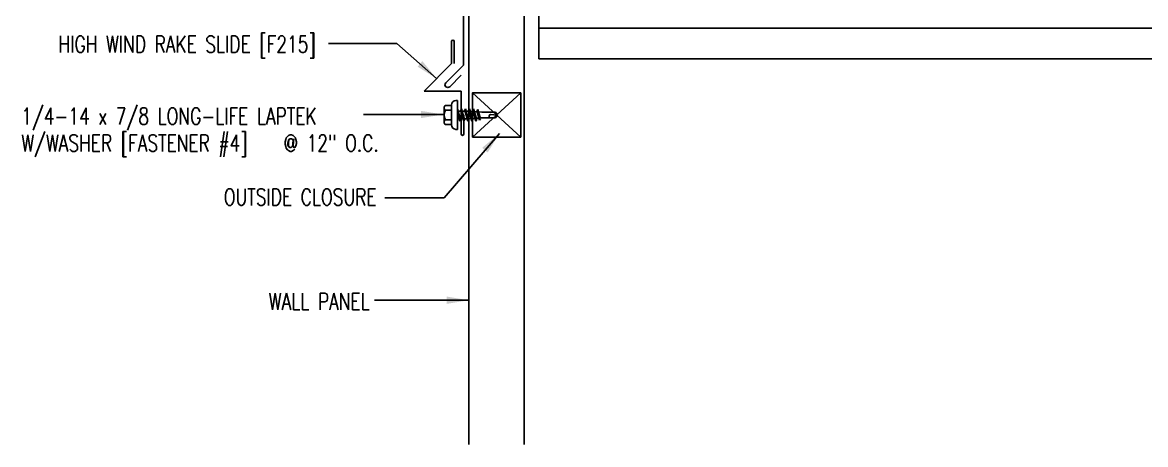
# Model space of a CAD drawing. Header units: inches. Extents: x 3.7 to 45.3, y 11.3 to 39.2.
# Drawn here: x 5.73 to 31.08, y 11.27 to 20.79 of the extents above; entities that cross this region are included whole.
import ezdxf
from ezdxf.enums import TextEntityAlignment as Align

# ---------------------------------------------------------------- set-up
doc = ezdxf.new("R2010")
doc.units = ezdxf.units.IN
doc.header["$MEASUREMENT"] = 0
for name, color, linetype in [('CLO', 3, 'Continuous'), ('FASTENER', 9, 'Continuous'), ('PANEL', 11, 'Continuous'), ('STLA', 10, 'Continuous'), ('TEXT', 2, 'Continuous'), ('TRIM', 6, 'Continuous')]:
    doc.layers.add(name, color=color, linetype=linetype)
doc.styles.add('TEXT1', font='ROMANS.shx', dxfattribs={"width": 0.75, "height": 0.375})
doc.dimstyles.new('DETAIL$7$7', dxfattribs={"dimscale": 4, "dimtxt": 0.375, "dimasz": 0.125, "dimexe": 0.0625, "dimexo": 0.125, "dimgap": 0.0625, "dimtad": 1, "dimdec": 4, "dimzin": 3, "dimdsep": 46, "dimlunit": 4, "dimtxsty": 'TEXT1', "dimblk": 'ARCHTICK', "dimcen": 0.0625, "dimclrd": 7, "dimclre": 7, "dimclrt": 2, "dimadec": 0, "dimazin": 0, "dimtfac": 0.59375, "dimtdec": 4, "dimtmove": 2, "dimatfit": 3, "dimfxl": 0, "dimfrac": 2, "dimtolj": 1, "dimtzin": 3, "dimarcsym": 0})

# ---------------------------------------------------------------- blocks, each defined once
blk = doc.blocks.new('MB_DW4')
at = {"layer": 'FASTENER'}
for p, q in [((-0.217, 0.305), (-0.217, 0.171)), ((-0.163, 0.337), (0.159, 0.337)), ((-0.108, 0.305), (-0.108, 0.171)), ((0.105, 0.305), (0.105, 0.171)), ((0.214, 0.305), (0.214, 0.171)), ((-0.326, 0.071), (-0.326, 0.037)), ((-0.326, 0.037), (0.322, 0.037)), ((-0.226, 0.171), (0.214, 0.171)), ((-0.141, -0.014), (0.037, 0.037)), ((-0.105, -0.034), (0.137, 0.035)), ((-0.088, 0.037), (-0.088, 0.001)), ((-0.088, 0.037), (0.085, 0.037)), ((0.085, 0.037), (0.134, 0.037)), ((0.085, 0.02), (0.085, -0.041)), ((0.137, 0.035), (0.134, 0.037)), ((0.322, 0.071), (0.322, 0.037)), ((-0.105, -0.034), (-0.141, -0.014)), ((-0.141, -0.105), (0.102, -0.036)), ((-0.105, -0.125), (-0.141, -0.105)), ((-0.141, -0.196), (0.102, -0.127)), ((-0.105, -0.216), (-0.141, -0.196)), ((-0.141, -0.287), (0.102, -0.217)), ((-0.105, -0.125), (0.137, -0.056)), ((-0.105, -0.216), (0.137, -0.147)), ((-0.105, -0.307), (0.137, -0.238)), ((-0.088, -0.029), (-0.088, -0.09)), ((-0.088, -0.12), (-0.088, -0.181)), ((-0.084, -0.27), (-0.088, -0.211)), ((0.077, -0.315), (0.082, -0.253)), ((0.084, -0.223), (0.085, -0.211)), ((0.085, -0.071), (0.085, -0.131)), ((0.085, -0.162), (0.085, -0.211)), ((0.137, -0.056), (0.102, -0.036)), ((0.137, -0.147), (0.102, -0.127)), ((0.137, -0.238), (0.102, -0.217)), ((-0.105, -0.307), (-0.141, -0.287)), ((-0.141, -0.378), (0.102, -0.308)), ((-0.105, -0.398), (-0.141, -0.378)), ((-0.122, -0.463), (0.089, -0.403)), ((-0.086, -0.483), (-0.122, -0.463)), ((-0.105, -0.398), (0.137, -0.328)), ((-0.086, -0.483), (0.124, -0.423)), ((-0.078, -0.36), (-0.082, -0.3)), ((-0.071, -0.449), (-0.075, -0.389)), ((-0.066, -0.516), (-0.069, -0.478)), ((0.063, -0.515), (0.068, -0.439)), ((0.071, -0.408), (0.075, -0.346)), ((0.124, -0.423), (0.089, -0.403)), ((0.137, -0.328), (0.102, -0.308)), ((-0.066, -0.516), (-0.066, -0.82)), ((-0.003, -0.854), (0.009, -0.714)), ((0.063, -0.516), (0.063, -0.82)), ((-0.002, -0.866), (-0.066, -0.82)), ((-0.002, -0.866), (0.063, -0.82))]:
    blk.add_line(p, q, dxfattribs=at)
for centre, radius, start, end in [((-0.163, 0.274), 0.0628, 29.8754, 150.1246), ((-0.002, 0.141), 0.196, 56.9974, 123.0026), ((0.159, 0.274), 0.0628, 29.8754, 150.1246), ((-0.226, 0.071), 0.1, 90, 180), ((0.222, 0.071), 0.1, 0, 90), ((-0.036, -0.723), 0.0461, 11.1445, 130.906), ((0.073, -0.516), 0.01, 175.9484, 180), ((0.039, -0.855), 0.0422, 55.4585, 194.8454)]:
    blk.add_arc(centre, radius, start, end, dxfattribs=at)
blk = doc.blocks.new('FD-F4')
at = {"layer": 'TEXT', "style": 'TEXT1', "width": 0.75}
for s, p in [('1/4-14 x 7/8 LONG-LIFE LAPTEK', (0.0047, -0.0408)), ('W/WASHER [FASTENER #4]', (0.0047, -0.1926))]:
    blk.add_text(s, height=0.09375, dxfattribs=at).set_placement(p)
blk.add_attdef('(QUANTITY)', (1.4847, -0.1926), '', height=0.0938, dxfattribs=at)
at = {"layer": 'TEXT', "style": 'TEXT1', "flags": 1}
for tag, p in [('Color', (0.0624, -0.4349)), ('Calc', (0.0624, -0.4349)), ('Opt1', (0.0624, -0.4349)), ('Opt2', (0.0624, -0.4349)), ('Opt3', (0.0624, -0.4349)), ('Description', (0.0624, -0.4349)), ('Multiple', (0.0624, -0.4349)), ('Part', (0.0624, -0.4349)), ('Spare1', (0.0624, -0.6224)), ('Spare2', (0.0624, -0.6224)), ('Spare3', (0.0624, -0.6224)), ('Spare4', (0.0624, -0.6224)), ('Spare5', (0.0624, -0.6224)), ('Spare6', (0.0624, -0.6224)), ('Spare7', (0.0624, -0.6224)), ('Spare8', (0.0624, -0.6224)), ('Spare9', (0.0624, -0.6224)), ('Spare10', (0.0624, -0.6224))]:
    blk.add_attdef(tag, p, '', height=0.0938, dxfattribs=at)
blk = doc.blocks.new('_ArchTick')
at = {"color": 0, "linetype": 'ByBlock', "const_width": 0.15}
blk.add_lwpolyline([(-0.5, -0.5), (0.5, 0.5)], dxfattribs=at)

msp = doc.modelspace()

# ---------------------------------------------------------------- linework, layer by layer
at = {"layer": 'CLO'}
for p, q in [((15.89324, 19.20895), (16.97929, 18.20895)), ((15.89324, 18.20895), (16.97929, 19.20895))]:
    msp.add_line(p, q, dxfattribs=at)
at = {"layer": 'CLO', "linetype": 'Continuous'}
msp.add_lwpolyline([(16.97929, 19.20895), (15.89324, 19.20895), (15.89324, 18.20895), (16.97929, 18.20895)], close=True, dxfattribs=at)
at = {"layer": 'PANEL'}
msp.add_lwpolyline([(17.06058, 11.27413), (17.06058, 27.97322), (15.81058, 27.97322), (15.81058, 11.27413)], dxfattribs=at)
at = {"layer": 'STLA'}
msp.add_line((17.38528, 20.66266), (42.89703, 20.66266), dxfattribs=at)
for points in [[(17.38528, 27.97322), (17.38528, 19.97322)], [(17.38528, 19.97322), (42.89703, 19.97322)]]:
    msp.add_lwpolyline(points, dxfattribs=at)
at = {"layer": 'TRIM'}
for p, q in [((15.68558, 21.58123), (15.68558, 19.83123)), ((15.4179, 19.86671), (15.4179, 20.36671)), ((15.4804, 19.86671), (15.4804, 20.36671)), ((15.4179, 19.86671), (14.79918, 19.24799)), ((15.68558, 19.83123), (15.28808, 19.43373)), ((15.37647, 19.34534), (15.63868, 19.60756)), ((14.79918, 19.24799), (15.63661, 19.24799)), ((15.63661, 19.24799), (15.63661, 18.27919)), ((15.69911, 18.27919), (15.69911, 18.71219))]:
    msp.add_line(p, q, dxfattribs=at)
for centre, radius, start, end in [((15.44915, 20.36327), 0.03144, 6.278361, 173.721639), ((15.33228, 19.38954), 0.0625, 135, 315), ((15.66786, 18.27919), 0.03125, 180, 0)]:
    msp.add_arc(centre, radius, start, end, dxfattribs=at)

# ---------------------------------------------------------------- block references
at = {"layer": 'FASTENER', "rotation": 90.00000000000001}
msp.add_blockref('MB_DW4', (15.58798, 18.70988), dxfattribs=at)
at = {"layer": 'TEXT', "xscale": 4, "yscale": 4, "zscale": 4}
msp.add_blockref('FD-F4', (5.68893, 18.65682), dxfattribs=at).add_auto_attribs({'(QUANTITY)': '@ 12" O.C.'})

# ---------------------------------------------------------------- texts
at = {"layer": 'TEXT', "style": 'TEXT1', "width": 0.75}
for s, p in [('HIGH WIND RAKE SLIDE [F215]', (12.3556, 20.11665)), ('OUTSIDE CLOSURE', (13.72417, 16.66911)), ('WALL PANEL', (13.57104, 14.31374))]:
    msp.add_text(s, height=0.375, dxfattribs=at).set_placement(p, align=Align.RIGHT)

# ---------------------------------------------------------------- leaders
for points in [[(15.08064, 19.52945), (14.18536, 20.31689), (12.64011, 20.31689)], [(15.22654, 18.71858), (13.62442, 18.71858), (13.43347, 18.71858)], [(16.49811, 18.29166), (15.24816, 16.84161), (13.91375, 16.84161)], [(15.80898, 14.5289), (14.13742, 14.5289), (13.68136, 14.5289)]]:
    msp.add_leader(points, dimstyle='DETAIL$7$7')

doc.saveas('drawing.dxf')
